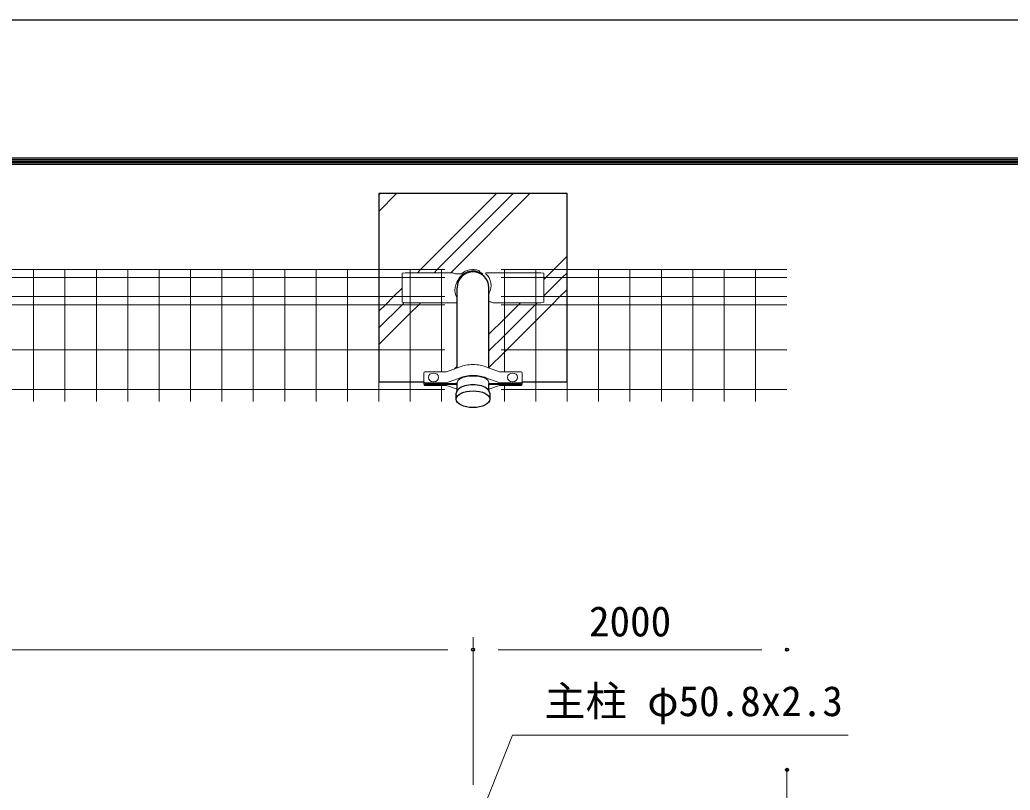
# Model space of a CAD drawing. Units: millimetres, scale not verified. Extents: x -4200 to 4200, y -2970 to 2970.
# Drawn here: x -2107 to -529, y 1743 to 2970 of the extents above; entities that cross this region are included whole.
import ezdxf
from ezdxf.enums import TextEntityAlignment as Align

# ---------------------------------------------------------------- set-up
doc = ezdxf.new("R2010")
doc.units = ezdxf.units.MM
doc.header["$LTSCALE"] = 10
doc.header["$PDMODE"] = 32
doc.header["$PDSIZE"] = 5
for name, color, linetype, lineweight in [('0-3_D-STR4', 7, 'Continuous', 25), ('0-4_D-STR-DIM', 7, 'Continuous', 13), ('0-7_D-STR1', 1, 'Continuous', 25), ('0-9_D-STR2', 7, 'Continuous', 13), ('0-A_D-STR3', 3, 'Continuous', 13), ('0-C_D-DCR-HCH', 7, 'Continuous', 13), ('0-D_D-STR-TXT', 7, 'Continuous', 13), ('0-E_D-TTL', 7, 'Continuous', 25)]:
    doc.layers.add(name, color=color, linetype=linetype, lineweight=lineweight)
doc.layers.add('0-6_Defpoints', color=7, linetype='Continuous')
doc.styles.add('ＭＳ ゴシック', font='')
doc.styles.get('ＭＳ ゴシック').set_extended_font_data('MS Gothic')

msp = doc.modelspace()

# ---------------------------------------------------------------- linework, layer by layer
at = {"layer": '0-3_D-STR4'}
msp.add_lwpolyline([(-1306.47, 2393.22), (-1234.97, 2393.22), (-1234.97, 2693.22), (-1534.97, 2693.22), (-1534.97, 2393.22), (-1463.47, 2393.23)], dxfattribs=at)
at = {"layer": '0-4_D-STR-DIM'}
for p, q in [((-1384.97, 1751.72), (-1384.97, 1986.72)), ((-1384.97, 1751.72), (-1384.97, 1986.72)), ((-3344.97, 1966.72), (-1424.97, 1966.72)), ((-1344.97, 1966.72), (-924.97, 1966.72)), ((-884.97, 514.63), (-884.97, 1775.48))]:
    msp.add_line(p, q, dxfattribs=at)
at = {"layer": '0-6_Defpoints'}
for p in [(-1384.97, 1966.72), (-884.97, 1966.72), (-884.97, 1775.48)]:
    msp.add_point(p, dxfattribs=at)
at = {"layer": '0-7_D-STR1'}
for p, q in [((-1410.37, 2415.34), (-1410.37, 2543.22)), ((-1359.57, 2415.34), (-1359.57, 2543.22)), ((-1410.37, 2379.2), (-1410.37, 2392.32)), ((-1359.57, 2379.2), (-1359.57, 2390.72)), ((-1411.57, 2365.72), (-1411.57, 2375.25)), ((-1358.37, 2375.25), (-1358.37, 2365.72))]:
    msp.add_line(p, q, dxfattribs=at)
msp.add_arc((-1384.97, 2543.22), 25.4, 0, 180, dxfattribs=at)
msp.add_ellipse((-1384.97, 2375.25), major_axis=(26.6, 0), ratio=0.5, start_param=0, end_param=3.1415927, dxfattribs=at)
msp.add_ellipse((-1384.97, 2365.72), major_axis=(26.6, 0), ratio=0.5, dxfattribs=at)
at = {"layer": '0-9_D-STR2'}
for p, q in [((-1429.97, 2572.24), (-3339.97, 2572.24)), ((-2084.97, 2362.22), (-2084.97, 2572.24)), ((-2034.97, 2362.22), (-2034.97, 2572.24)), ((-1984.97, 2362.22), (-1984.97, 2572.24)), ((-1934.97, 2362.22), (-1934.97, 2572.24)), ((-1884.97, 2362.22), (-1884.97, 2572.24)), ((-1834.97, 2362.22), (-1834.97, 2572.24)), ((-1784.97, 2362.22), (-1784.97, 2572.24)), ((-1734.97, 2362.22), (-1734.97, 2572.24)), ((-1684.97, 2362.22), (-1684.97, 2572.24)), ((-1634.97, 2362.22), (-1634.97, 2572.24)), ((-1584.97, 2362.22), (-1584.97, 2572.24)), ((-1534.97, 2362.22), (-1534.97, 2572.24)), ((-1484.97, 2362.22), (-1484.97, 2572.24)), ((-1434.97, 2409.19), (-1434.97, 2572.24)), ((-1339.97, 2572.24), (-884.97, 2572.24)), ((-1334.97, 2409.19), (-1334.97, 2572.24)), ((-1284.97, 2362.22), (-1284.97, 2572.24)), ((-1234.97, 2362.22), (-1234.97, 2572.24)), ((-1184.97, 2362.22), (-1184.97, 2572.24)), ((-1134.97, 2362.22), (-1134.97, 2572.24)), ((-1084.97, 2362.22), (-1084.97, 2572.24)), ((-1034.97, 2362.22), (-1034.97, 2572.24)), ((-984.97, 2362.22), (-984.97, 2572.24)), ((-934.97, 2362.22), (-934.97, 2572.24)), ((-1429.97, 2559.37), (-3339.97, 2559.37)), ((-1339.97, 2559.37), (-884.97, 2559.37)), ((-1429.97, 2529.12), (-3339.97, 2529.12)), ((-1339.97, 2529.12), (-884.97, 2529.12)), ((-1429.97, 2516.24), (-3339.97, 2516.24)), ((-1339.97, 2516.24), (-884.97, 2516.24)), ((-1429.97, 2444.22), (-3339.97, 2444.22)), ((-1339.97, 2444.22), (-884.97, 2444.22)), ((-1434.97, 2362.22), (-1434.97, 2390.72)), ((-1334.97, 2362.22), (-1334.97, 2390.72)), ((-1429.97, 2381.22), (-3339.97, 2381.22)), ((-1339.97, 2381.22), (-884.97, 2381.22))]:
    msp.add_line(p, q, dxfattribs=at)
at = {"layer": '0-A_D-STR3'}
for p, q in [((-1492.97, 2567.22), (-1497.97, 2566.22)), ((-1497.97, 2566.22), (-1497.97, 2520.22)), ((-1492.97, 2567.22), (-1417.1, 2567.22)), ((-1373.56, 2567.69), (-1375.31, 2570.35)), ((-1370.41, 2564.03), (-1369.49, 2565.34)), ((-1276.97, 2567.22), (-1364.42, 2567.22)), ((-1364.42, 2565.62), (-1364.42, 2567.22)), ((-1276.97, 2567.22), (-1271.97, 2566.22)), ((-1271.97, 2520.22), (-1271.97, 2566.22)), ((-1492.97, 2519.22), (-1497.97, 2520.22)), ((-1492.97, 2519.22), (-1410.37, 2519.22)), ((-1276.97, 2519.22), (-1352.85, 2519.22)), ((-1276.97, 2519.22), (-1271.97, 2520.22)), ((-1427.41, 2409.19), (-1405.63, 2417.05)), ((-1342.54, 2409.19), (-1364.32, 2417.05)), ((-1463.47, 2392.67), (-1463.47, 2407.19)), ((-1463.47, 2389.72), (-1463.47, 2404.24)), ((-1427.41, 2409.19), (-1461.47, 2409.19)), ((-1427.47, 2391.84), (-1405.61, 2399.73)), ((-1342.47, 2391.84), (-1364.34, 2399.73)), ((-1342.54, 2409.19), (-1308.47, 2409.19)), ((-1306.47, 2392.67), (-1306.47, 2407.19)), ((-1306.47, 2389.72), (-1306.47, 2404.24)), ((-1427.47, 2391.84), (-1461.47, 2391.84)), ((-1410.37, 2390.72), (-1461.47, 2390.72)), ((-1410.37, 2388.89), (-1461.47, 2388.89)), ((-1426.98, 2387.77), (-1461.47, 2387.77)), ((-1426.98, 2387.77), (-1410.37, 2381.78)), ((-1410.37, 2390.72), (-1410.37, 2392.32)), ((-1359.57, 2390.72), (-1359.57, 2392.32)), ((-1359.57, 2390.72), (-1308.47, 2390.72)), ((-1359.57, 2388.89), (-1308.47, 2388.89)), ((-1342.97, 2387.77), (-1359.57, 2381.78)), ((-1342.97, 2387.77), (-1308.47, 2387.77)), ((-1342.47, 2391.84), (-1308.47, 2391.84))]:
    msp.add_line(p, q, dxfattribs=at)
for points in [[(-1403.66, 2565.4), (-1413.19, 2565.4), (-1417.1, 2567.22)], [(-1359.57, 2521.05), (-1356.76, 2521.05), (-1352.85, 2519.22)]]:
    msp.add_lwpolyline(points, dxfattribs=at)
for centre, radius, start, end in [((-1384.97, 2543.22), 29, 71.62742, 130.126), ((-1388.35, 2539.54), 25.4, 131.81461, 209.89775), ((-1384.97, 2543.22), 27, 55, 161.23592), ((-1384.97, 2543.22), 25.4, 55, 143.1116), ((-1376.15, 2569.8), 1, 33.41666, 71.62742), ((-1381.59, 2546.91), 25.4, 330.10225, 47.4631), ((-1384.97, 2543.22), 27, 340.17633, 341.23592), ((-1461.47, 2407.19), 2, 90, 180), ((-1308.47, 2407.19), 2, 0, 90), ((-1461.47, 2393.84), 2, 180, 270), ((-1461.47, 2392.72), 2, 180, 270), ((-1461.47, 2390.89), 2, 180, 270), ((-1461.47, 2389.77), 2, 180, 270), ((-1308.47, 2393.84), 2, 270, 0), ((-1308.47, 2392.72), 2, 270, 0), ((-1308.47, 2390.89), 2, 270, 0), ((-1308.47, 2389.77), 2, 270, 0)]:
    msp.add_arc(centre, radius, start, end, dxfattribs=at)
for centre, major_axis, ratio, start_param, end_param in [((-1384.97, 2409.16), (27.71, 0), 0.426735, 0.7295166, 2.4120761), ((-1384.97, 2391.84), (25.42, 0), 0.419761, 0.0442624, 3.0973302), ((-1384.97, 2391.84), (-27.7, 0), 0.426895, 3.8717348, 5.5530431)]:
    msp.add_ellipse(centre, major_axis=major_axis, ratio=ratio, start_param=start_param, end_param=end_param, dxfattribs=at)
for centre, major_axis in [((-1447.97, 2400.52), (8, 0)), ((-1321.97, 2400.52), (-8, 0))]:
    msp.add_ellipse(centre, major_axis=major_axis, ratio=0.866025, dxfattribs=at)
at = {"layer": '0-C_D-DCR-HCH'}
for p, q in [((-1534.97, 2664.87), (-1506.62, 2693.22)), ((-1534.97, 2691.39), (-1533.14, 2693.22)), ((-1420.49, 2567.22), (-1294.49, 2693.22)), ((-1414.92, 2413.7), (-1410.37, 2418.24))]:
    msp.add_line(p, q, dxfattribs=at)
for points in [[(-1473.53, 2567.22), (-1468.51, 2572.24), (-1347.53, 2693.22)], [(-1447.01, 2567.22), (-1441.99, 2572.24), (-1321.01, 2693.22)], [(-1271.97, 2556.64), (-1269.25, 2559.37), (-1256.38, 2572.24), (-1234.97, 2593.64)], [(-1271.97, 2530.13), (-1242.73, 2559.37), (-1234.97, 2567.13)], [(-1534.97, 2505.77), (-1524.51, 2516.24), (-1511.63, 2529.12), (-1497.97, 2542.77)], [(-1359.57, 2416.01), (-1334.97, 2440.61), (-1331.36, 2444.22), (-1284.97, 2490.61), (-1259.34, 2516.24), (-1246.47, 2529.12), (-1234.97, 2540.61)], [(-1534.97, 2479.26), (-1497.99, 2516.24), (-1494.67, 2519.56)], [(-1534.97, 2452.74), (-1484.97, 2502.74), (-1471.47, 2516.24), (-1468.49, 2519.22)], [(-1359.57, 2442.53), (-1334.97, 2467.13), (-1285.86, 2516.24), (-1284.97, 2517.13), (-1282.88, 2519.22)], [(-1359.57, 2469.04), (-1334.97, 2493.64), (-1312.38, 2516.24), (-1309.39, 2519.22)]]:
    msp.add_lwpolyline(points, dxfattribs=at)
at = {"layer": '0-D_D-STR-TXT'}
msp.add_lwpolyline([(-787.46, 1830.45), (-1322.14, 1830.45), (-1367.63, 1715.5)], dxfattribs=at)
at = {"layer": '0-E_D-TTL', "color": 2}
msp.add_lwpolyline([(-4200, 2970), (4200, 2970), (4200, -2970), (-4200, -2970)], close=True, dxfattribs=at)
at = {"layer": '0-E_D-TTL'}
for points in [[(-3930, 2750), (3930, 2750), (3930, -2750), (-3930, -2750)], [(-3927.5, 2747.5), (3927.5, 2747.5), (3927.5, -2747.5), (-3927.5, -2747.5)], [(-3925, 2745), (3925, 2745), (3925, -2745), (-3925, -2745)], [(-3922.5, 2742.5), (3922.5, 2742.5), (3922.5, -2742.5), (-3922.5, -2742.5)], [(-3920, 2740), (3920, 2740), (3920, -2740), (-3920, -2740)]]:
    msp.add_lwpolyline(points, close=True, dxfattribs=at)

# ---------------------------------------------------------------- texts
at = {"layer": '0-4_D-STR-DIM', "style": 'ＭＳ ゴシック'}
msp.add_text('2000', height=48.09, dxfattribs=at).set_placement((-1200.22, 1973.47), align=Align.BOTTOM_LEFT)
at = {"layer": '0-D_D-STR-TXT', "style": 'ＭＳ ゴシック'}
msp.add_text('主柱 φ50.8x2.3', height=48.09, dxfattribs=at).set_placement((-1271.21, 1846.46), align=Align.BOTTOM_LEFT)

doc.saveas('drawing.dxf')
